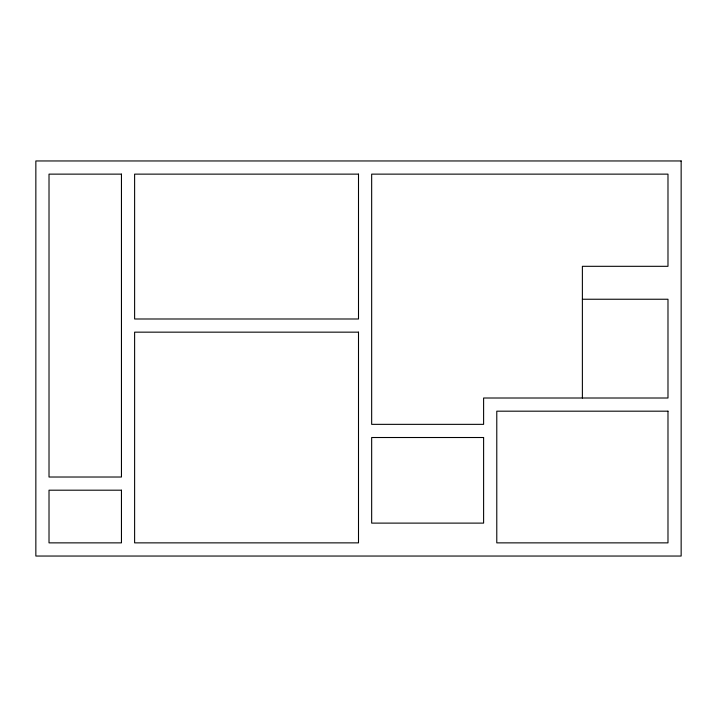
<?xml version="1.0" encoding="UTF-8"?>
<svg xmlns="http://www.w3.org/2000/svg" width="717" height="717" viewBox="0 0 717 717"><rect width="100%" height="100%" fill="white"/><g stroke="black" fill="none" stroke-linecap="round" stroke-linejoin="round"><path stroke-width="1.08" d="M582.383 299.24L667.984 299.24L667.984 398.007L483.608 398.007L483.608 424.347L371.666 424.347L371.666 174.132L667.984 174.132L667.984 266.312L582.383 266.312L582.383 398.007M681.15 160.958L35.85 160.958L35.85 556.042L681.15 556.042L681.15 160.958M121.451 174.132L49.016 174.132L49.016 477.02L121.451 477.02L121.451 174.132M358.5 174.132L134.617 174.132L134.617 318.993L358.5 318.993L358.5 174.132M358.5 332.159L134.617 332.159L134.617 542.868L358.5 542.868L358.5 332.159M667.984 411.182L496.782 411.182L496.782 542.868L667.984 542.868L667.984 411.182M483.608 437.513L371.666 437.513L371.666 523.114L483.608 523.114L483.608 437.513M121.451 490.195L49.016 490.195L49.016 542.868L121.451 542.868L121.451 490.195"/></g></svg>
